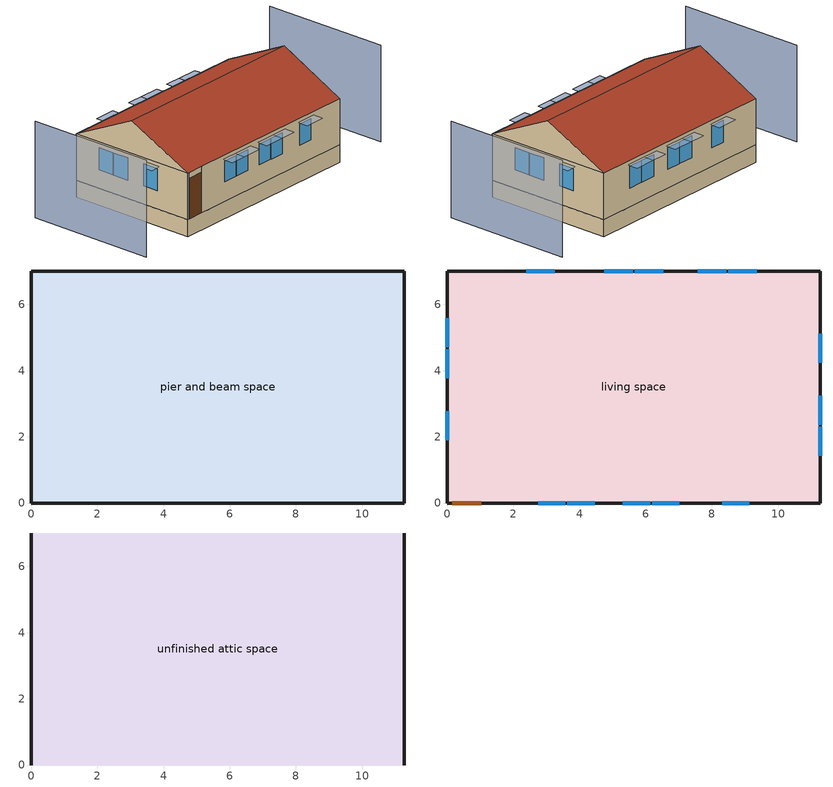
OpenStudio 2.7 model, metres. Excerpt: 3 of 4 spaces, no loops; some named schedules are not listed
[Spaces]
pier and beam space
 floor foundation (FloorFndGrndUnfinSlab): 0,0 0,7.01 11.28,7.01 11.28,0 z0
 wall outside (WallExtUninsUnfin): 0,7.01 0,0 11.28,0 11.28,7.01 0,7.01 z0:0.91
living space
 floor to pier and beam space (FloorPBInsFin Reversed): 0,0 0,7.01 11.28,7.01 11.28,0 z0.91
 wall outside (WallExtInsFin): 0,7.01 0,0 0.13,0 1.05,0 11.28,0 11.28,7.01 0,7.01 z0.91:3.35
 window (WindowConstruction): 2.75,0 3.58,0 / 3.64,0 4.46,0 / 5.31,0 6.13,0 / 6.19,0 7.02,0 / 8.31,0 9.13,0 z1.95:3.05; 9.35,7.01 8.49,7.01 / 8.43,7.01 7.57,7.01 / 6.53,7.01 5.67,7.01 / 5.61,7.01 4.75,7.01 / 3.25,7.01 2.39,7.01 z1.9:3.05; 0,5.58 0,4.7 / 0,4.64 0,3.77 / 0,2.78 0,1.9 / 11.28,1.43 11.28,2.31 / 11.28,2.37 11.28,3.24 / 11.28,4.24 11.28,5.11 z1.88:3.05
 door (Door): 0.15,0 1.02,0 z0.91:3.05
unfinished attic space
 floor to living space (FloorFinInsUnfinAttic): 0,7.01 11.28,7.01 11.28,0 0,0 z3.35
 wall outside (WallExtUninsUnfin): 0,3.51,5.11 0,7.01,3.35 0,0,3.35; 11.28,3.51,5.11 11.28,0,3.35 11.28,7.01,3.35
 roof outside (RoofUnfinInsExt): 11.28,3.51,5.11 0,3.51,5.11 0,0,3.35 11.28,0,3.35; 0,3.51,5.11 11.28,3.51,5.11 11.28,7.01,3.35 0,7.01,3.35
shading: -3.05,7.01 -3.05,0 / 14.33,0 14.33,7.01 z0:5.11; 6.29,0 5.15,0 5.15,-0.61 6.29,-0.61 z3.2; 4.61,0 3.48,0 3.48,-0.61 4.61,-0.61 z3.2; 3.73,0 2.6,0 2.6,-0.61 3.73,-0.61 z3.2; 9.29,0 8.16,0 8.16,-0.61 9.29,-0.61 z3.2; 7.17,0 6.04,0 6.04,-0.61 7.17,-0.61 z3.2; 8.34,7.01 9.5,7.01 9.5,7.62 8.34,7.62 z3.2; 7.41,7.01 8.58,7.01 8.58,7.62 7.41,7.62 z3.2; 5.52,7.01 6.68,7.01 6.68,7.62 5.52,7.62 z3.2; 4.59,7.01 5.76,7.01 5.76,7.62 4.59,7.62 z3.2; 2.24,7.01 3.4,7.01 3.4,7.62 2.24,7.62 z3.2; 0,4.55 0,5.73 -0.61,5.73 -0.61,4.55 z3.2; 0,3.61 0,4.8 -0.61,4.8 -0.61,3.61 z3.2; 11.28,3.4 11.28,2.21 11.89,2.21 11.89,3.4 z3.2; 0,1.75 0,2.93 -0.61,2.93 -0.61,1.75 z3.2; 11.28,2.46 11.28,1.28 11.89,1.28 11.89,2.46 z3.2; 11.28,5.26 11.28,4.08 11.89,4.08 11.89,5.26 z3.2
[Building]
Building 1: North Axis {deg}=22.5; Standards Number of Stories=1; Standards Number of Above Ground Stories=1; Standards Building Type=singlefamilydetached; Standards Number of Living Units=1
[Site]
Denver Intl Ap_CO_USA: Latitude {deg}=39.83; Longitude {deg}=-104.65; Time Zone {hr}=-7; Elevation {m}=1650; Terrain=Suburbs
[ClimateZones]
Climate Zone Institution Name 2=Building America; Climate Zone Document Year 2=0; Climate Zone Value 2=Cold
[Site:WaterMainsTemperature]
Calculation Method=Correlation; Annual Average Outdoor Air Temperature {C}=10.8753; Maximum Difference In Monthly Average Outdoor Air Temperatures {deltaC}=23.1524
[Site:GroundTemperature:Deep]
10.8753, 10.8753, 10.8753, 10.8753, 10.8753, 10.8753, 10.8753, 10.8753, 10.8753, 10.8753, 10.8753, 10.8753
[Material] Roughness=Rough
Name | Thickness {m} | Conductivity {W/m-K} | Density {kg/m3} | Specific Heat {J/kg-K} | Thermal Absorptance | Solar Absorptance | Visible Absorptance
EMPD dummy | 0.001 | 0.1 | 100 | 100 | 0.9 | 0.5 | 0.1
FloorUAAdditionalCeilingIns | 0.12827 | 0.0411113 | 16.02 | 1046.75
FloorUATrussandIns | 0.0889 | 0.0436674 | 50.7834 | 1165.1
Drywall 0.5 in. | 0.0127 | 0.160291 | 801 | 837.4 | 0.9 | 0.5 | 0.1
Asphalt Shingles, Medium | 0.009525 | 0.162714 | 1121.4 | 1465.45 | 0.91 | 0.85 | 0.85
RoofSheathing | 0.01905 | 0.115458 | 512.64 | 1214.23
RoofUARoofIns | 0.18415 | 8.02397 | 37.0049 | 1207.88
FloorIns | 0.1397 | 0.0489548 | 106.365 | 1151.69
Wood Floor | 0.015875 | 0.115458 | 544.68 | 1214.23
Floor Covering | 0.0127 | 0.0433444 | 54.468 | 1339.84 | 0.9 | 0.9
FootingMaterial | 0.2032 | 1.31141 | 2242.8 | 837.4 | 0.9
Concrete 4.0 in. | 0.1016 | 1.31141 | 2242.8 | 837.4 | 0.9
EMPD residential drywall roofceiling | 0.001 | 0.1 | 800 | 100 | 0.9 | 0.5 | 0.1
EMPD residential carpet | 0.001 | 0.1 | 220 | 100 | 0.9 | 0.5 | 0.1
Vinyl, Light | 0.009525 | 0.089435 | 177.822 | 1046.75 | 0.9 | 0.3 | 0.3
WallSheathing | 0.0127 | 0.115458 | 512.64 | 1214.23
WallStudAndCavity | 0.0889 | 0.054245 | 162.403 | 1178.92
WallStudAndCavity 1 | 0.0889 | 0.393744 | 83.0341 | 1211.67
WallStudAndCavity 2 | 0.0889 | 0.397942 | 83.0341 | 1211.67
residential furniture material living space | 0.1524 | 0.115458 | 640.8 | 1214.23 | 0.9 | 0.6 | 0.1
EMPD residential wood trim | 0.001 | 0.1 | 512 | 100 | 0.9 | 0.5 | 0.1
EMPD residential furniture | 0.001 | 0.1 | 500 | 100 | 0.9 | 0.5 | 0.1
DoorMaterial | 0.04445 | 0.0612267 | 512.64 | 1214.23
[MaterialProperty:MoisturePenetrationDepth:Settings]
Name | Material | Water Vapor Diffusion Resistance Factor | Moisture Equation Coefficient a | Moisture Equation Coefficient b | Moisture Equation Coefficient c | Moisture Equation Coefficient d | Surface Layer Penetration Depth {m} | Deep Layer Penetration Depth {m} | Coating Layer Thickness {m} | Coating Layer Water Vapor Diffusion Resistance Factor
 | EMPD dummy | 500 | 0.0069 | 0.9066 | 0.0404 | 22.1121 | 0.1 | 0 | 0 | 0
 | EMPD residential drywall roofceiling | 9.14 | 0.0069 | 0.9066 | 0.0404 | 22.1121 | 0.01886 | 0.08642 | 0.005 | 140
 | EMPD residential carpet | 0.5 | 0.019 | 1 | 0 | 1 | 0.0341 | 0.156 | 0 | 0
 | EMPD residential wood trim | 320 | 0.15 | 8.51 | 0.167 | 0.965 | 0.00079 | 0.0036 | 0.005 | 140
 | EMPD residential furniture | 6 | 0.02 | 1 | 0 | 1 |  |  | 0 | 0
[Construction]
EMPD dummy; EMPD dummy 1: EMPD dummy
FloorFinInsUnfinAttic: FloorUAAdditionalCeilingIns, FloorUATrussandIns, Drywall 0.5 in.
RoofUnfinInsExt: Asphalt Shingles, Medium, RoofSheathing, RoofUARoofIns
FloorPBInsFin Reversed: Floor Covering, Wood Floor, RoofSheathing, FloorIns
FootingConstruction: FootingMaterial
FloorFndGrndUnfinSlab: Concrete 4.0 in.
EMPD residential drywall roofceiling; EMPD residential drywall wall: EMPD residential drywall roofceiling
EMPD residential carpet: EMPD residential carpet
WallExtInsFin: Vinyl, Light, WallSheathing, WallStudAndCavity, Drywall 0.5 in.
WallExtUninsUnfin: Vinyl, Light, WallSheathing, WallStudAndCavity 1
WallIntFinUninsFin: WallStudAndCavity 2, Drywall 0.5 in.
residential furniture construction living space: residential furniture material living space
EMPD residential wood trim: EMPD residential wood trim
EMPD residential furniture: EMPD residential furniture
WindowConstruction: WindowMaterial
Door: DoorMaterial
[WindowMaterial:Shade]
CoolingShade: Solar Transmittance=0.999; Solar Reflectance=0.00099; Visible Transmittance=0.999; Visible Reflectance=0.00099; Thermal Hemispherical Emissivity=1e-005; Thermal Transmittance=0.999; Thickness {m}=0.0001; Conductivity {W/m-K}=10000; Shade to Glass Distance {m}=0.001; Top Opening Multiplier=0; Bottom Opening Multiplier=0; Left-Side Opening Multiplier=0; Right-Side Opening Multiplier=0; Airflow Permeability=0
[WindowMaterial:SimpleGlazingSystem]
WindowMaterial: U-Factor {W/m2-K}=2.10086; Solar Heat Gain Coefficient=0.21
[ThermalZone] Use Ideal Air Loads=No
Name | Volume {m3}
living zone; unfinished attic zone; pier and beam zone
res ds_1 ret air zone | 0
[Space]
Name | Space Type | Thermal Zone | Building Unit
living space | Space Type 1 | living zone | unit 1
unfinished attic space | Space Type 2 | unfinished attic zone
pier and beam space | Space Type 3 | pier and beam zone
res ds_1 ret air space |  | res ds_1 ret air zone
[SpaceType]
Name | Standards Space Type
Space Type 1 | living
Space Type 2 | unfinished attic
Space Type 3 | pier and beam
[BuildingUnit]
unit 1: Building Unit Type=Residential
[People:Definition]
residential occupants|living space: Number of People Calculation Method=People; Number of People {people}=2.64; Fraction Radiant=0.319734; Sensible Heat Fraction=0.573; Carbon Dioxide Generation Rate {m3/s-W}=0; Enable ASHRAE 55 Comfort Warnings=No; Mean Radiant Temperature Calculation Type=ZoneAveraged
[People]
residential occupants|living space: People Definition=residential occupants|living space; Space or SpaceType=living space; Number of People Schedule=residential occupants schedule; Activity Level Schedule=Schedule Ruleset 1; Multiplier=1
[InternalMass:Definition] Design Level Calculation Method=SurfaceArea
Name | Construction | Surface Area {m2}
EMPD dummy pier and beam space; EMPD dummy unfinished attic space | EMPD dummy | 79.0605
EMPD residential drywall roofceiling living space | EMPD residential drywall roofceiling | 158.121
EMPD residential carpet living space | EMPD residential carpet | 63.2484
residential partition wall mass living space | WallIntFinUninsFin | 79.0605
residential furniture mass living space | residential furniture construction living space | 31.6242
EMPD residential drywall wall living space | EMPD residential drywall wall | 168.247
EMPD residential wood trim living space | EMPD residential wood trim | 24.5088
EMPD residential furniture living space | EMPD residential furniture | 59.2954
EMPD dummy res ds_1 ret air space | EMPD dummy 1 | 1
[InternalMass] Multiplier=1
Name | Internal Mass Definition | Space or SpaceType
EMPD dummy pier and beam space | EMPD dummy pier and beam space | pier and beam space
EMPD dummy unfinished attic space | EMPD dummy unfinished attic space | unfinished attic space
EMPD residential drywall roofceiling living space | EMPD residential drywall roofceiling living space | living space
EMPD residential carpet living space | EMPD residential carpet living space | living space
residential partition wall mass living space | residential partition wall mass living space | living space
residential furniture mass living space | residential furniture mass living space | living space
EMPD residential drywall wall living space | EMPD residential drywall wall living space | living space
EMPD residential wood trim living space | EMPD residential wood trim living space | living space
EMPD residential furniture living space | EMPD residential furniture living space | living space
EMPD dummy res ds_1 ret air space | EMPD dummy res ds_1 ret air space | res ds_1 ret air space
[Foundation:Kiva]
Foundation Kiva 1: Wall Height Above Grade {m}=0.2032; Wall Depth Below Slab {m}=0.2032; Footing Wall Construction=FootingConstruction
[Foundation:Kiva:Settings]
Soil Conductivity {W/m-K}=1.731; Soil Density {kg/m3}=1842.3; Soil Specific Heat {J/kg-K}=418.7; Ground Solar Absorptivity=0.9; Ground Thermal Absorptivity=0.9; Ground Surface Roughness {m}=0.03; Far-Field Width {m}=40; Deep-Ground Boundary Condition=ZeroFlux; Deep-Ground Depth {m}=40; Minimum Cell Dimension {m}=0.02; Maximum Cell Growth Coefficient=1.5; Simulation Timestep=Hourly
[SurfaceProperty:ExposedFoundationPerimeter]
Surface 12: Exposed Perimeter Calculation Method=TotalExposedPerimeter; Total Exposed Perimeter {m}=36.576
[ShadingControl]
WindowShadingControl: Shading Type=InteriorShade; Shading Device Material=CoolingShade; Shading Control Type=OnIfScheduleAllows; Schedule=Window shading schedule; Shading Control Is Scheduled=Yes
[WaterUse:Equipment:Definition]
Name | Peak Flow Rate {m3/s} | Target Temperature Schedule
residential shower | 0.000274695 | residential shower temperature schedule
residential sink | 0.000212399 | residential sink temperature schedule
residential bath | 0.000429619 | residential bath temperature schedule
residential shower dist=0.0 | 0 | residential shower temperature schedule
residential sink dist=0.0 | 0 | residential sink temperature schedule
residential bath dist=0.0 | 0 | residential bath temperature schedule
residential dishwasher | 6.66818e-05 | residential dishwasher temperature schedule
residential clothes washer | 0.000697118 | residential clothes washer temperature schedule
[WaterUse:Equipment] Space=living space
Name | Water Use Equipment Definition | Flow Rate Fraction Schedule
residential shower | residential shower | residential shower schedule
residential sink | residential sink | residential sink schedule
residential bath | residential bath | residential bath schedule
residential shower dist=0.0 | residential shower dist=0.0 | residential shower schedule
residential sink dist=0.0 | residential sink dist=0.0 | residential sink schedule
residential bath dist=0.0 | residential bath dist=0.0 | residential bath schedule
residential dishwasher | residential dishwasher | residential dishwasher schedule
residential clothes washer | residential clothes washer | residential clothes washer schedule
[OtherEquipment:Definition] Design Level Calculation Method=EquipmentLevel
Name | Design Level {W} | Fraction Latent | Fraction Radiant | Fraction Lost
residential shower | 7899.46 | 0.487197 | 0 | 0
residential sink | 2132.88 | 0.312222 | 0 | 0
residential bath | 6337.27 | 0 | 0 | 0
residential hot water distribution | 99.0622 | 0 | 0 | 0
residential range gas | 375.952 | 0.2 | 0.18 | 0.5
residential clothes dryer gas | 195712 | 0.05 | 0.06 | 0.85
[OtherEquipment] Space or SpaceType=living space
Name | Other Equipment Definition | Schedule | Fuel Type
residential shower | residential shower | residential shower schedule
residential sink | residential sink | residential sink schedule
residential bath | residential bath | residential bath schedule
residential hot water distribution | residential hot water distribution | residential hot water distribution schedule
residential range gas | residential range gas | residential range gas|false schedule | NaturalGas
residential clothes dryer gas | residential clothes dryer gas | residential clothes dryer gas schedule | NaturalGas
[ElectricEquipment:Definition] Design Level Calculation Method=EquipmentLevel
Name | Design Level {W} | Fraction Latent | Fraction Radiant | Fraction Lost
residential ceiling fan non benchmark equip | 0 | 0 | 0.558 | 0.07
residential ceiling fan benchmark|living space | 27.2569 | 0 | 0.558 | 0.07
residential refrigerator | 65.0889 | 0 | 0 | 0
residential range electric | 35.9069 | 0.3 | 0.24 | 0.3
residential dishwasher | 8743.86 | 0.15 | 0.36 | 0.25
residential clothes washer | 7800.9 | 0 | 0.48 | 0.2
residential clothes dryer electric | 14731 | 0 | 0.6 | 0
residential misc plug loads|living space | 344.501 | 0.021 | 0.558 | 0.049
res infil_1 house fan; res infil_1 range fan; res infil_1 bath fan | 0 | 0 | 0 | 1
[ElectricEquipment] Space or SpaceType=living space
Name | Electric Equipment Definition | Schedule
residential ceiling fan non benchmark equip | residential ceiling fan non benchmark equip | residential ceiling fan master
residential ceiling fan benchmark|living space | residential ceiling fan benchmark|living space | residential ceiling fan benchmark|living space schedule
residential refrigerator | residential refrigerator | residential refrigerator schedule
residential range electric | residential range electric | residential range gas|false schedule
residential dishwasher | residential dishwasher | residential dishwasher schedule
residential clothes washer | residential clothes washer | residential clothes washer schedule
residential clothes dryer electric | residential clothes dryer electric | residential clothes dryer gas schedule
residential misc plug loads|living space | residential misc plug loads|living space | residential misc plug loads schedule
res infil_1 house fan | res infil_1 house fan | Always On Discrete
res infil_1 range fan | res infil_1 range fan | Always On Discrete
res infil_1 bath fan | res infil_1 bath fan | Always On Discrete
[Lights:Definition]
residential lighting living space: Design Level Calculation Method=LightingLevel; Lighting Level {W}=239.561; Fraction Radiant=0.6; Fraction Visible=0.2; Return Air Fraction=0
[Lights]
residential lighting living space: Lights Definition=residential lighting living space; Space or SpaceType=living space; Schedule=residential lighting schedule; Fraction Replaceable=1
[Exterior:Lights:Definition]
residential lighting exterior: Design Level {W}=37.1719
[Exterior:Lights]
residential lighting exterior: Exterior Lights Definition=residential lighting exterior; Schedule=residential lighting schedule
[SpaceInfiltration:DesignFlowRate] Schedule=Always On Discrete
Name | Space or SpaceType | Design Flow Rate Calculation Method | Air Changes per Hour {1/hr} | Constant Term Coefficient | Temperature Term Coefficient | Velocity Term Coefficient | Velocity Squared Term Coefficient | Design Flow Rate {m3/s}
res infil|pier and beam space | pier and beam space | AirChanges/Hour | 100 | 1 | 0 | 0 | 0
res nv_1 flow; res infil_1 flow | living space | Flow/Space |  |  |  |  |  | 0
[SpaceInfiltration:EffectiveLeakageArea]
res infil|unfinished attic space: Space or SpaceType=unfinished attic space; Schedule=Always On Discrete; Effective Air Leakage Area {cm2}=2632.71; Stack Coefficient=0.000121797; Wind Coefficient=3.53626e-05
[Schedule:Ruleset]
Name | Default Day Schedule
residential occupants schedule | Schedule Day 1
Schedule Ruleset 1 | Schedule Day 2
Window shading schedule | Schedule Day 3
residential shower schedule | Schedule Day 4
residential sink schedule | Schedule Day 5
residential bath schedule | Schedule Day 6
residential hot water distribution schedule | Schedule Day 7
residential ceiling fan benchmark|living space schedule | Schedule Day 9
residential refrigerator schedule | Schedule Day 10
residential range gas|false schedule | Schedule Day 11
residential dishwasher schedule | Schedule Day 12
residential clothes washer schedule | Schedule Day 13
residential clothes dryer gas schedule | Schedule Day 14
residential lighting schedule | Schedule Day 15
residential misc plug loads schedule | Schedule Day 16
[Schedule:Day]
Schedule Day 1; Schedule Day 3; Schedule Day 4; Schedule Day 5; Schedule Day 6: 24, 0, 0
Schedule Day 2: 24, 0, 112.539
[Schedule:Rule] Apply Sunday=Yes; Apply Monday=Yes; Apply Tuesday=Yes; Apply Wednesday=Yes; Apply Thursday=Yes; Apply Friday=Yes; Apply Saturday=Yes
residential occupants schedule allday ruleset1: Schedule Ruleset=residential occupants schedule; Rule Order=11; Day Schedule=residential occupants schedule allday1; Date Specification Type=DateRange; Start Month=1; Start Day=1; End Month=1; End Day=31
residential occupants schedule allday ruleset2: Schedule Ruleset=residential occupants schedule; Rule Order=10; Day Schedule=residential occupants schedule allday2; Date Specification Type=DateRange; Start Month=2; Start Day=1; End Month=2; End Day=28
residential occupants schedule allday ruleset3: Schedule Ruleset=residential occupants schedule; Rule Order=9; Day Schedule=residential occupants schedule allday3; Date Specification Type=DateRange; Start Month=3; Start Day=1; End Month=3; End Day=31
residential occupants schedule allday ruleset4: Schedule Ruleset=residential occupants schedule; Rule Order=8; Day Schedule=residential occupants schedule allday4; Date Specification Type=DateRange; Start Month=4; Start Day=1; End Month=4; End Day=30
residential occupants schedule allday ruleset5: Schedule Ruleset=residential occupants schedule; Rule Order=7; Day Schedule=residential occupants schedule allday5; Date Specification Type=DateRange; Start Month=5; Start Day=1; End Month=5; End Day=31
residential occupants schedule allday ruleset6: Schedule Ruleset=residential occupants schedule; Rule Order=6; Day Schedule=residential occupants schedule allday6; Date Specification Type=DateRange; Start Month=6; Start Day=1; End Month=6; End Day=30
residential occupants schedule allday ruleset7: Schedule Ruleset=residential occupants schedule; Rule Order=5; Day Schedule=residential occupants schedule allday7; Date Specification Type=DateRange; Start Month=7; Start Day=1; End Month=7; End Day=31
residential occupants schedule allday ruleset8: Schedule Ruleset=residential occupants schedule; Rule Order=4; Day Schedule=residential occupants schedule allday8; Date Specification Type=DateRange; Start Month=8; Start Day=1; End Month=8; End Day=31
residential occupants schedule allday ruleset9: Schedule Ruleset=residential occupants schedule; Rule Order=3; Day Schedule=residential occupants schedule allday9; Date Specification Type=DateRange; Start Month=9; Start Day=1; End Month=9; End Day=30
residential occupants schedule allday ruleset10: Schedule Ruleset=residential occupants schedule; Rule Order=2; Day Schedule=residential occupants schedule allday10; Date Specification Type=DateRange; Start Month=10; Start Day=1; End Month=10; End Day=31
residential occupants schedule allday ruleset11: Schedule Ruleset=residential occupants schedule; Rule Order=1; Day Schedule=residential occupants schedule allday11; Date Specification Type=DateRange; Start Month=11; Start Day=1; End Month=11; End Day=30
residential occupants schedule allday ruleset12: Schedule Ruleset=residential occupants schedule; Rule Order=0; Day Schedule=residential occupants schedule allday12; Date Specification Type=DateRange; Start Month=12; Start Day=1; End Month=12; End Day=31
Window shading schedule allday ruleset1: Schedule Ruleset=Window shading schedule; Rule Order=11; Day Schedule=Window shading schedule allday1; Date Specification Type=DateRange; Start Month=1; Start Day=1; End Month=1; End Day=31
Window shading schedule allday ruleset2: Schedule Ruleset=Window shading schedule; Rule Order=10; Day Schedule=Window shading schedule allday2; Date Specification Type=DateRange; Start Month=2; Start Day=1; End Month=2; End Day=28
Window shading schedule allday ruleset3: Schedule Ruleset=Window shading schedule; Rule Order=9; Day Schedule=Window shading schedule allday3; Date Specification Type=DateRange; Start Month=3; Start Day=1; End Month=3; End Day=31
Window shading schedule allday ruleset4: Schedule Ruleset=Window shading schedule; Rule Order=8; Day Schedule=Window shading schedule allday4; Date Specification Type=DateRange; Start Month=4; Start Day=1; End Month=4; End Day=30
Window shading schedule allday ruleset5: Schedule Ruleset=Window shading schedule; Rule Order=7; Day Schedule=Window shading schedule allday5; Date Specification Type=DateRange; Start Month=5; Start Day=1; End Month=5; End Day=31
Window shading schedule allday ruleset6: Schedule Ruleset=Window shading schedule; Rule Order=6; Day Schedule=Window shading schedule allday6; Date Specification Type=DateRange; Start Month=6; Start Day=1; End Month=6; End Day=30
Window shading schedule allday ruleset7: Schedule Ruleset=Window shading schedule; Rule Order=5; Day Schedule=Window shading schedule allday7; Date Specification Type=DateRange; Start Month=7; Start Day=1; End Month=7; End Day=31
Window shading schedule allday ruleset8: Schedule Ruleset=Window shading schedule; Rule Order=4; Day Schedule=Window shading schedule allday8; Date Specification Type=DateRange; Start Month=8; Start Day=1; End Month=8; End Day=31
Window shading schedule allday ruleset9: Schedule Ruleset=Window shading schedule; Rule Order=3; Day Schedule=Window shading schedule allday9; Date Specification Type=DateRange; Start Month=9; Start Day=1; End Month=9; End Day=30
Window shading schedule allday ruleset10: Schedule Ruleset=Window shading schedule; Rule Order=2; Day Schedule=Window shading schedule allday10; Date Specification Type=DateRange; Start Month=10; Start Day=1; End Month=10; End Day=31
Window shading schedule allday ruleset11: Schedule Ruleset=Window shading schedule; Rule Order=1; Day Schedule=Window shading schedule allday11; Date Specification Type=DateRange; Start Month=11; Start Day=1; End Month=11; End Day=30
Window shading schedule allday ruleset12: Schedule Ruleset=Window shading schedule; Rule Order=0; Day Schedule=Window shading schedule allday12; Date Specification Type=DateRange; Start Month=12; Start Day=1; End Month=12; End Day=31
residential shower schedule allday ruleset1: Schedule Ruleset=residential shower schedule; Rule Order=6; Day Schedule=residential shower schedule allday1; Date Specification Type=SpecificDates; Specific Month 1=1; Specific Day 1=1; Specific Month 2=1; Specific Day 2=8; Specific Month 3=1; Specific Day 3=15; Specific Month 4=1; Specific Day 4=22; Specific Month 5=1; Specific Day 5=29; Specific Month 6=2; Specific Day 6=5; Specific Month 7=2; Specific Day 7=12; Specific Month 8=2; Specific Day 8=19; Specific Month 9=2; Specific Day 9=26; Specific Month 10=3; Specific Day 10=5; Specific Month 11=3; Specific Day 11=12; Specific Month 12=3; Specific Day 12=19; Specific Month 13=3; Specific Day 13=26; Specific Month 14=4; Specific Day 14=2; Specific Month 15=4; Specific Day 15=9; Specific Month 16=4; Specific Day 16=16; Specific Month 17=4; Specific Day 17=23; Specific Month 18=4; Specific Day 18=30; Specific Month 19=5; Specific Day 19=7; Specific Month 20=5; Specific Day 20=14; Specific Month 21=5; Specific Day 21=21; Specific Month 22=5; Specific Day 22=28; Specific Month 23=6; Specific Day 23=4; Specific Month 24=6; Specific Day 24=11; Specific Month 25=6; Specific Day 25=18; Specific Month 26=6; Specific Day 26=25; Specific Month 27=7; Specific Day 27=2; Specific Month 28=7; Specific Day 28=9; Specific Month 29=7; Specific Day 29=16; Specific Month 30=7; Specific Day 30=23; Specific Month 31=7; Specific Day 31=30; Specific Month 32=8; Specific Day 32=6; Specific Month 33=8; Specific Day 33=13; Specific Month 34=8; Specific Day 34=20; Specific Month 35=8; Specific Day 35=27; Specific Month 36=9; Specific Day 36=3; Specific Month 37=9; Specific Day 37=10; Specific Month 38=9; Specific Day 38=17; Specific Month 39=9; Specific Day 39=24; Specific Month 40=10; Specific Day 40=1; Specific Month 41=10; Specific Day 41=8; Specific Month 42=10; Specific Day 42=15; Specific Month 43=10; Specific Day 43=22; Specific Month 44=10; Specific Day 44=29; Specific Month 45=11; Specific Day 45=5; Specific Month 46=11; Specific Day 46=12; Specific Month 47=11; Specific Day 47=19; Specific Month 48=11; Specific Day 48=26; Specific Month 49=12; Specific Day 49=3; Specific Month 50=12; Specific Day 50=10; Specific Month 51=12; Specific Day 51=17; Specific Month 52=12; Specific Day 52=24; Specific Month 53=12; Specific Day 53=31
residential shower schedule allday ruleset2: Schedule Ruleset=residential shower schedule; Rule Order=5; Day Schedule=residential shower schedule allday2; Date Specification Type=SpecificDates; Specific Month 1=1; Specific Day 1=2; Specific Month 2=1; Specific Day 2=9; Specific Month 3=1; Specific Day 3=16; Specific Month 4=1; Specific Day 4=23; Specific Month 5=1; Specific Day 5=30; Specific Month 6=2; Specific Day 6=6; Specific Month 7=2; Specific Day 7=13; Specific Month 8=2; Specific Day 8=20; Specific Month 9=2; Specific Day 9=27; Specific Month 10=3; Specific Day 10=6; Specific Month 11=3; Specific Day 11=13; Specific Month 12=3; Specific Day 12=20; Specific Month 13=3; Specific Day 13=27; Specific Month 14=4; Specific Day 14=3; Specific Month 15=4; Specific Day 15=10; Specific Month 16=4; Specific Day 16=17; Specific Month 17=4; Specific Day 17=24; Specific Month 18=5; Specific Day 18=1; Specific Month 19=5; Specific Day 19=8; Specific Month 20=5; Specific Day 20=15; Specific Month 21=5; Specific Day 21=22; Specific Month 22=5; Specific Day 22=29; Specific Month 23=6; Specific Day 23=5; Specific Month 24=6; Specific Day 24=12; Specific Month 25=6; Specific Day 25=19; Specific Month 26=6; Specific Day 26=26; Specific Month 27=7; Specific Day 27=3; Specific Month 28=7; Specific Day 28=10; Specific Month 29=7; Specific Day 29=17; Specific Month 30=7; Specific Day 30=24; Specific Month 31=7; Specific Day 31=31; Specific Month 32=8; Specific Day 32=7; Specific Month 33=8; Specific Day 33=14; Specific Month 34=8; Specific Day 34=21; Specific Month 35=8; Specific Day 35=28; Specific Month 36=9; Specific Day 36=4; Specific Month 37=9; Specific Day 37=11; Specific Month 38=9; Specific Day 38=18; Specific Month 39=9; Specific Day 39=25; Specific Month 40=10; Specific Day 40=2; Specific Month 41=10; Specific Day 41=9; Specific Month 42=10; Specific Day 42=16; Specific Month 43=10; Specific Day 43=23; Specific Month 44=10; Specific Day 44=30; Specific Month 45=11; Specific Day 45=6; Specific Month 46=11; Specific Day 46=13; Specific Month 47=11; Specific Day 47=20; Specific Month 48=11; Specific Day 48=27; Specific Month 49=12; Specific Day 49=4; Specific Month 50=12; Specific Day 50=11; Specific Month 51=12; Specific Day 51=18; Specific Month 52=12; Specific Day 52=25
residential shower schedule allday ruleset3: Schedule Ruleset=residential shower schedule; Rule Order=4; Day Schedule=residential shower schedule allday3; Date Specification Type=SpecificDates; Specific Month 1=1; Specific Day 1=3; Specific Month 2=1; Specific Day 2=10; Specific Month 3=1; Specific Day 3=17; Specific Month 4=1; Specific Day 4=24; Specific Month 5=1; Specific Day 5=31; Specific Month 6=2; Specific Day 6=7; Specific Month 7=2; Specific Day 7=14; Specific Month 8=2; Specific Day 8=21; Specific Month 9=2; Specific Day 9=28; Specific Month 10=3; Specific Day 10=7; Specific Month 11=3; Specific Day 11=14; Specific Month 12=3; Specific Day 12=21; Specific Month 13=3; Specific Day 13=28; Specific Month 14=4; Specific Day 14=4; Specific Month 15=4; Specific Day 15=11; Specific Month 16=4; Specific Day 16=18; Specific Month 17=4; Specific Day 17=25; Specific Month 18=5; Specific Day 18=2; Specific Month 19=5; Specific Day 19=9; Specific Month 20=5; Specific Day 20=16; Specific Month 21=5; Specific Day 21=23; Specific Month 22=5; Specific Day 22=30; Specific Month 23=6; Specific Day 23=6; Specific Month 24=6; Specific Day 24=13; Specific Month 25=6; Specific Day 25=20; Specific Month 26=6; Specific Day 26=27; Specific Month 27=7; Specific Day 27=4; Specific Month 28=7; Specific Day 28=11; Specific Month 29=7; Specific Day 29=18; Specific Month 30=7; Specific Day 30=25; Specific Month 31=8; Specific Day 31=1; Specific Month 32=8; Specific Day 32=8; Specific Month 33=8; Specific Day 33=15; Specific Month 34=8; Specific Day 34=22; Specific Month 35=8; Specific Day 35=29; Specific Month 36=9; Specific Day 36=5; Specific Month 37=9; Specific Day 37=12; Specific Month 38=9; Specific Day 38=19; Specific Month 39=9; Specific Day 39=26; Specific Month 40=10; Specific Day 40=3; Specific Month 41=10; Specific Day 41=10; Specific Month 42=10; Specific Day 42=17; Specific Month 43=10; Specific Day 43=24; Specific Month 44=10; Specific Day 44=31; Specific Month 45=11; Specific Day 45=7; Specific Month 46=11; Specific Day 46=14; Specific Month 47=11; Specific Day 47=21; Specific Month 48=11; Specific Day 48=28; Specific Month 49=12; Specific Day 49=5; Specific Month 50=12; Specific Day 50=12; Specific Month 51=12; Specific Day 51=19; Specific Month 52=12; Specific Day 52=26
residential shower schedule allday ruleset4: Schedule Ruleset=residential shower schedule; Rule Order=3; Day Schedule=residential shower schedule allday4; Date Specification Type=SpecificDates; Specific Month 1=1; Specific Day 1=4; Specific Month 2=1; Specific Day 2=11; Specific Month 3=1; Specific Day 3=18; Specific Month 4=1; Specific Day 4=25; Specific Month 5=2; Specific Day 5=1; Specific Month 6=2; Specific Day 6=8; Specific Month 7=2; Specific Day 7=15; Specific Month 8=2; Specific Day 8=22; Specific Month 9=3; Specific Day 9=1; Specific Month 10=3; Specific Day 10=8; Specific Month 11=3; Specific Day 11=15; Specific Month 12=3; Specific Day 12=22; Specific Month 13=3; Specific Day 13=29; Specific Month 14=4; Specific Day 14=5; Specific Month 15=4; Specific Day 15=12; Specific Month 16=4; Specific Day 16=19; Specific Month 17=4; Specific Day 17=26; Specific Month 18=5; Specific Day 18=3; Specific Month 19=5; Specific Day 19=10; Specific Month 20=5; Specific Day 20=17; Specific Month 21=5; Specific Day 21=24; Specific Month 22=5; Specific Day 22=31; Specific Month 23=6; Specific Day 23=7; Specific Month 24=6; Specific Day 24=14; Specific Month 25=6; Specific Day 25=21; Specific Month 26=6; Specific Day 26=28; Specific Month 27=7; Specific Day 27=5; Specific Month 28=7; Specific Day 28=12; Specific Month 29=7; Specific Day 29=19; Specific Month 30=7; Specific Day 30=26; Specific Month 31=8; Specific Day 31=2; Specific Month 32=8; Specific Day 32=9; Specific Month 33=8; Specific Day 33=16; Specific Month 34=8; Specific Day 34=23; Specific Month 35=8; Specific Day 35=30; Specific Month 36=9; Specific Day 36=6; Specific Month 37=9; Specific Day 37=13; Specific Month 38=9; Specific Day 38=20; Specific Month 39=9; Specific Day 39=27; Specific Month 40=10; Specific Day 40=4; Specific Month 41=10; Specific Day 41=11; Specific Month 42=10; Specific Day 42=18; Specific Month 43=10; Specific Day 43=25; Specific Month 44=11; Specific Day 44=1; Specific Month 45=11; Specific Day 45=8; Specific Month 46=11; Specific Day 46=15; Specific Month 47=11; Specific Day 47=22; Specific Month 48=11; Specific Day 48=29; Specific Month 49=12; Specific Day 49=6; Specific Month 50=12; Specific Day 50=13; Specific Month 51=12; Specific Day 51=20; Specific Month 52=12; Specific Day 52=27
residential shower schedule allday ruleset5: Schedule Ruleset=residential shower schedule; Rule Order=2; Day Schedule=residential shower schedule allday5; Date Specification Type=SpecificDates; Specific Month 1=1; Specific Day 1=5; Specific Month 2=1; Specific Day 2=12; Specific Month 3=1; Specific Day 3=19; Specific Month 4=1; Specific Day 4=26; Specific Month 5=2; Specific Day 5=2; Specific Month 6=2; Specific Day 6=9; Specific Month 7=2; Specific Day 7=16; Specific Month 8=2; Specific Day 8=23; Specific Month 9=3; Specific Day 9=2; Specific Month 10=3; Specific Day 10=9; Specific Month 11=3; Specific Day 11=16; Specific Month 12=3; Specific Day 12=23; Specific Month 13=3; Specific Day 13=30; Specific Month 14=4; Specific Day 14=6; Specific Month 15=4; Specific Day 15=13; Specific Month 16=4; Specific Day 16=20; Specific Month 17=4; Specific Day 17=27; Specific Month 18=5; Specific Day 18=4; Specific Month 19=5; Specific Day 19=11; Specific Month 20=5; Specific Day 20=18; Specific Month 21=5; Specific Day 21=25; Specific Month 22=6; Specific Day 22=1; Specific Month 23=6; Specific Day 23=8; Specific Month 24=6; Specific Day 24=15; Specific Month 25=6; Specific Day 25=22; Specific Month 26=6; Specific Day 26=29; Specific Month 27=7; Specific Day 27=6; Specific Month 28=7; Specific Day 28=13; Specific Month 29=7; Specific Day 29=20; Specific Month 30=7; Specific Day 30=27; Specific Month 31=8; Specific Day 31=3; Specific Month 32=8; Specific Day 32=10; Specific Month 33=8; Specific Day 33=17; Specific Month 34=8; Specific Day 34=24; Specific Month 35=8; Specific Day 35=31; Specific Month 36=9; Specific Day 36=7; Specific Month 37=9; Specific Day 37=14; Specific Month 38=9; Specific Day 38=21; Specific Month 39=9; Specific Day 39=28; Specific Month 40=10; Specific Day 40=5; Specific Month 41=10; Specific Day 41=12; Specific Month 42=10; Specific Day 42=19; Specific Month 43=10; Specific Day 43=26; Specific Month 44=11; Specific Day 44=2; Specific Month 45=11; Specific Day 45=9; Specific Month 46=11; Specific Day 46=16; Specific Month 47=11; Specific Day 47=23; Specific Month 48=11; Specific Day 48=30; Specific Month 49=12; Specific Day 49=7; Specific Month 50=12; Specific Day 50=14; Specific Month 51=12; Specific Day 51=21; Specific Month 52=12; Specific Day 52=28
residential shower schedule allday ruleset6: Schedule Ruleset=residential shower schedule; Rule Order=1; Day Schedule=residential shower schedule allday6; Date Specification Type=SpecificDates; Specific Month 1=1; Specific Day 1=6; Specific Month 2=1; Specific Day 2=13; Specific Month 3=1; Specific Day 3=20; Specific Month 4=1; Specific Day 4=27; Specific Month 5=2; Specific Day 5=3; Specific Month 6=2; Specific Day 6=10; Specific Month 7=2; Specific Day 7=17; Specific Month 8=2; Specific Day 8=24; Specific Month 9=3; Specific Day 9=3; Specific Month 10=3; Specific Day 10=10; Specific Month 11=3; Specific Day 11=17; Specific Month 12=3; Specific Day 12=24; Specific Month 13=3; Specific Day 13=31; Specific Month 14=4; Specific Day 14=7; Specific Month 15=4; Specific Day 15=14; Specific Month 16=4; Specific Day 16=21; Specific Month 17=4; Specific Day 17=28; Specific Month 18=5; Specific Day 18=5; Specific Month 19=5; Specific Day 19=12; Specific Month 20=5; Specific Day 20=19; Specific Month 21=5; Specific Day 21=26; Specific Month 22=6; Specific Day 22=2; Specific Month 23=6; Specific Day 23=9; Specific Month 24=6; Specific Day 24=16; Specific Month 25=6; Specific Day 25=23; Specific Month 26=6; Specific Day 26=30; Specific Month 27=7; Specific Day 27=7; Specific Month 28=7; Specific Day 28=14; Specific Month 29=7; Specific Day 29=21; Specific Month 30=7; Specific Day 30=28; Specific Month 31=8; Specific Day 31=4; Specific Month 32=8; Specific Day 32=11; Specific Month 33=8; Specific Day 33=18; Specific Month 34=8; Specific Day 34=25; Specific Month 35=9; Specific Day 35=1; Specific Month 36=9; Specific Day 36=8; Specific Month 37=9; Specific Day 37=15; Specific Month 38=9; Specific Day 38=22; Specific Month 39=9; Specific Day 39=29; Specific Month 40=10; Specific Day 40=6; Specific Month 41=10; Specific Day 41=13; Specific Month 42=10; Specific Day 42=20; Specific Month 43=10; Specific Day 43=27; Specific Month 44=11; Specific Day 44=3; Specific Month 45=11; Specific Day 45=10; Specific Month 46=11; Specific Day 46=17; Specific Month 47=11; Specific Day 47=24; Specific Month 48=12; Specific Day 48=1; Specific Month 49=12; Specific Day 49=8; Specific Month 50=12; Specific Day 50=15; Specific Month 51=12; Specific Day 51=22; Specific Month 52=12; Specific Day 52=29
residential shower schedule allday ruleset7: Schedule Ruleset=residential shower schedule; Rule Order=0; Day Schedule=residential shower schedule allday7; Date Specification Type=SpecificDates; Specific Month 1=1; Specific Day 1=7; Specific Month 2=1; Specific Day 2=14; Specific Month 3=1; Specific Day 3=21; Specific Month 4=1; Specific Day 4=28; Specific Month 5=2; Specific Day 5=4; Specific Month 6=2; Specific Day 6=11; Specific Month 7=2; Specific Day 7=18; Specific Month 8=2; Specific Day 8=25; Specific Month 9=3; Specific Day 9=4; Specific Month 10=3; Specific Day 10=11; Specific Month 11=3; Specific Day 11=18; Specific Month 12=3; Specific Day 12=25; Specific Month 13=4; Specific Day 13=1; Specific Month 14=4; Specific Day 14=8; Specific Month 15=4; Specific Day 15=15; Specific Month 16=4; Specific Day 16=22; Specific Month 17=4; Specific Day 17=29; Specific Month 18=5; Specific Day 18=6; Specific Month 19=5; Specific Day 19=13; Specific Month 20=5; Specific Day 20=20; Specific Month 21=5; Specific Day 21=27; Specific Month 22=6; Specific Day 22=3; Specific Month 23=6; Specific Day 23=10; Specific Month 24=6; Specific Day 24=17; Specific Month 25=6; Specific Day 25=24; Specific Month 26=7; Specific Day 26=1; Specific Month 27=7; Specific Day 27=8; Specific Month 28=7; Specific Day 28=15; Specific Month 29=7; Specific Day 29=22; Specific Month 30=7; Specific Day 30=29; Specific Month 31=8; Specific Day 31=5; Specific Month 32=8; Specific Day 32=12; Specific Month 33=8; Specific Day 33=19; Specific Month 34=8; Specific Day 34=26; Specific Month 35=9; Specific Day 35=2; Specific Month 36=9; Specific Day 36=9; Specific Month 37=9; Specific Day 37=16; Specific Month 38=9; Specific Day 38=23; Specific Month 39=9; Specific Day 39=30; Specific Month 40=10; Specific Day 40=7; Specific Month 41=10; Specific Day 41=14; Specific Month 42=10; Specific Day 42=21; Specific Month 43=10; Specific Day 43=28; Specific Month 44=11; Specific Day 44=4; Specific Month 45=11; Specific Day 45=11; Specific Month 46=11; Specific Day 46=18; Specific Month 47=11; Specific Day 47=25; Specific Month 48=12; Specific Day 48=2; Specific Month 49=12; Specific Day 49=9; Specific Month 50=12; Specific Day 50=16; Specific Month 51=12; Specific Day 51=23; Specific Month 52=12; Specific Day 52=30
residential sink schedule allday ruleset1: Schedule Ruleset=residential sink schedule; Rule Order=6; Day Schedule=residential sink schedule allday1; Date Specification Type=SpecificDates; Specific Month 1=1; Specific Day 1=1; Specific Month 2=1; Specific Day 2=8; Specific Month 3=1; Specific Day 3=15; Specific Month 4=1; Specific Day 4=22; Specific Month 5=1; Specific Day 5=29; Specific Month 6=2; Specific Day 6=5; Specific Month 7=2; Specific Day 7=12; Specific Month 8=2; Specific Day 8=19; Specific Month 9=2; Specific Day 9=26; Specific Month 10=3; Specific Day 10=5; Specific Month 11=3; Specific Day 11=12; Specific Month 12=3; Specific Day 12=19; Specific Month 13=3; Specific Day 13=26; Specific Month 14=4; Specific Day 14=2; Specific Month 15=4; Specific Day 15=9; Specific Month 16=4; Specific Day 16=16; Specific Month 17=4; Specific Day 17=23; Specific Month 18=4; Specific Day 18=30; Specific Month 19=5; Specific Day 19=7; Specific Month 20=5; Specific Day 20=14; Specific Month 21=5; Specific Day 21=21; Specific Month 22=5; Specific Day 22=28; Specific Month 23=6; Specific Day 23=4; Specific Month 24=6; Specific Day 24=11; Specific Month 25=6; Specific Day 25=18; Specific Month 26=6; Specific Day 26=25; Specific Month 27=7; Specific Day 27=2; Specific Month 28=7; Specific Day 28=9; Specific Month 29=7; Specific Day 29=16; Specific Month 30=7; Specific Day 30=23; Specific Month 31=7; Specific Day 31=30; Specific Month 32=8; Specific Day 32=6; Specific Month 33=8; Specific Day 33=13; Specific Month 34=8; Specific Day 34=20; Specific Month 35=8; Specific Day 35=27; Specific Month 36=9; Specific Day 36=3; Specific Month 37=9; Specific Day 37=10; Specific Month 38=9; Specific Day 38=17; Specific Month 39=9; Specific Day 39=24; Specific Month 40=10; Specific Day 40=1; Specific Month 41=10; Specific Day 41=8; Specific Month 42=10; Specific Day 42=15; Specific Month 43=10; Specific Day 43=22; Specific Month 44=10; Specific Day 44=29; Specific Month 45=11; Specific Day 45=5; Specific Month 46=11; Specific Day 46=12; Specific Month 47=11; Specific Day 47=19; Specific Month 48=11; Specific Day 48=26; Specific Month 49=12; Specific Day 49=3; Specific Month 50=12; Specific Day 50=10; Specific Month 51=12; Specific Day 51=17; Specific Month 52=12; Specific Day 52=24; Specific Month 53=12; Specific Day 53=31
residential sink schedule allday ruleset2: Schedule Ruleset=residential sink schedule; Rule Order=5; Day Schedule=residential sink schedule allday2; Date Specification Type=SpecificDates; Specific Month 1=1; Specific Day 1=2; Specific Month 2=1; Specific Day 2=9; Specific Month 3=1; Specific Day 3=16; Specific Month 4=1; Specific Day 4=23; Specific Month 5=1; Specific Day 5=30; Specific Month 6=2; Specific Day 6=6; Specific Month 7=2; Specific Day 7=13; Specific Month 8=2; Specific Day 8=20; Specific Month 9=2; Specific Day 9=27; Specific Month 10=3; Specific Day 10=6; Specific Month 11=3; Specific Day 11=13; Specific Month 12=3; Specific Day 12=20; Specific Month 13=3; Specific Day 13=27; Specific Month 14=4; Specific Day 14=3; Specific Month 15=4; Specific Day 15=10; Specific Month 16=4; Specific Day 16=17; Specific Month 17=4; Specific Day 17=24; Specific Month 18=5; Specific Day 18=1; Specific Month 19=5; Specific Day 19=8; Specific Month 20=5; Specific Day 20=15; Specific Month 21=5; Specific Day 21=22; Specific Month 22=5; Specific Day 22=29; Specific Month 23=6; Specific Day 23=5; Specific Month 24=6; Specific Day 24=12; Specific Month 25=6; Specific Day 25=19; Specific Month 26=6; Specific Day 26=26; Specific Month 27=7; Specific Day 27=3; Specific Month 28=7; Specific Day 28=10; Specific Month 29=7; Specific Day 29=17; Specific Month 30=7; Specific Day 30=24; Specific Month 31=7; Specific Day 31=31; Specific Month 32=8; Specific Day 32=7; Specific Month 33=8; Specific Day 33=14; Specific Month 34=8; Specific Day 34=21; Specific Month 35=8; Specific Day 35=28; Specific Month 36=9; Specific Day 36=4; Specific Month 37=9; Specific Day 37=11; Specific Month 38=9; Specific Day 38=18; Specific Month 39=9; Specific Day 39=25; Specific Month 40=10; Specific Day 40=2; Specific Month 41=10; Specific Day 41=9; Specific Month 42=10; Specific Day 42=16; Specific Month 43=10; Specific Day 43=23; Specific Month 44=10; Specific Day 44=30; Specific Month 45=11; Specific Day 45=6; Specific Month 46=11; Specific Day 46=13; Specific Month 47=11; Specific Day 47=20; Specific Month 48=11; Specific Day 48=27; Specific Month 49=12; Specific Day 49=4; Specific Month 50=12; Specific Day 50=11; Specific Month 51=12; Specific Day 51=18; Specific Month 52=12; Specific Day 52=25
residential sink schedule allday ruleset3: Schedule Ruleset=residential sink schedule; Rule Order=4; Day Schedule=residential sink schedule allday3; Date Specification Type=SpecificDates; Specific Month 1=1; Specific Day 1=3; Specific Month 2=1; Specific Day 2=10; Specific Month 3=1; Specific Day 3=17; Specific Month 4=1; Specific Day 4=24; Specific Month 5=1; Specific Day 5=31; Specific Month 6=2; Specific Day 6=7; Specific Month 7=2; Specific Day 7=14; Specific Month 8=2; Specific Day 8=21; Specific Month 9=2; Specific Day 9=28; Specific Month 10=3; Specific Day 10=7; Specific Month 11=3; Specific Day 11=14; Specific Month 12=3; Specific Day 12=21; Specific Month 13=3; Specific Day 13=28; Specific Month 14=4; Specific Day 14=4; Specific Month 15=4; Specific Day 15=11; Specific Month 16=4; Specific Day 16=18; Specific Month 17=4; Specific Day 17=25; Specific Month 18=5; Specific Day 18=2; Specific Month 19=5; Specific Day 19=9; Specific Month 20=5; Specific Day 20=16; Specific Month 21=5; Specific Day 21=23; Specific Month 22=5; Specific Day 22=30; Specific Month 23=6; Specific Day 23=6; Specific Month 24=6; Specific Day 24=13; Specific Month 25=6; Specific Day 25=20; Specific Month 26=6; Specific Day 26=27; Specific Month 27=7; Specific Day 27=4; Specific Month 28=7; Specific Day 28=11; Specific Month 29=7; Specific Day 29=18; Specific Month 30=7; Specific Day 30=25; Specific Month 31=8; Specific Day 31=1; Specific Month 32=8; Specific Day 32=8; Specific Month 33=8; Specific Day 33=15; Specific Month 34=8; Specific Day 34=22; Specific Month 35=8; Specific Day 35=29; Specific Month 36=9; Specific Day 36=5; Specific Month 37=9; Specific Day 37=12; Specific Month 38=9; Specific Day 38=19; Specific Month 39=9; Specific Day 39=26; Specific Month 40=10; Specific Day 40=3; Specific Month 41=10; Specific Day 41=10; Specific Month 42=10; Specific Day 42=17; Specific Month 43=10; Specific Day 43=24; Specific Month 44=10; Specific Day 44=31; Specific Month 45=11; Specific Day 45=7; Specific Month 46=11; Specific Day 46=14; Specific Month 47=11; Specific Day 47=21; Specific Month 48=11; Specific Day 48=28; Specific Month 49=12; Specific Day 49=5; Specific Month 50=12; Specific Day 50=12; Specific Month 51=12; Specific Day 51=19; Specific Month 52=12; Specific Day 52=26
residential sink schedule allday ruleset4: Schedule Ruleset=residential sink schedule; Rule Order=3; Day Schedule=residential sink schedule allday4; Date Specification Type=SpecificDates; Specific Month 1=1; Specific Day 1=4; Specific Month 2=1; Specific Day 2=11; Specific Month 3=1; Specific Day 3=18; Specific Month 4=1; Specific Day 4=25; Specific Month 5=2; Specific Day 5=1; Specific Month 6=2; Specific Day 6=8; Specific Month 7=2; Specific Day 7=15; Specific Month 8=2; Specific Day 8=22; Specific Month 9=3; Specific Day 9=1; Specific Month 10=3; Specific Day 10=8; Specific Month 11=3; Specific Day 11=15; Specific Month 12=3; Specific Day 12=22; Specific Month 13=3; Specific Day 13=29; Specific Month 14=4; Specific Day 14=5; Specific Month 15=4; Specific Day 15=12; Specific Month 16=4; Specific Day 16=19; Specific Month 17=4; Specific Day 17=26; Specific Month 18=5; Specific Day 18=3; Specific Month 19=5; Specific Day 19=10; Specific Month 20=5; Specific Day 20=17; Specific Month 21=5; Specific Day 21=24; Specific Month 22=5; Specific Day 22=31; Specific Month 23=6; Specific Day 23=7; Specific Month 24=6; Specific Day 24=14; Specific Month 25=6; Specific Day 25=21; Specific Month 26=6; Specific Day 26=28; Specific Month 27=7; Specific Day 27=5; Specific Month 28=7; Specific Day 28=12; Specific Month 29=7; Specific Day 29=19; Specific Month 30=7; Specific Day 30=26; Specific Month 31=8; Specific Day 31=2; Specific Month 32=8; Specific Day 32=9; Specific Month 33=8; Specific Day 33=16; Specific Month 34=8; Specific Day 34=23; Specific Month 35=8; Specific Day 35=30; Specific Month 36=9; Specific Day 36=6; Specific Month 37=9; Specific Day 37=13; Specific Month 38=9; Specific Day 38=20; Specific Month 39=9; Specific Day 39=27; Specific Month 40=10; Specific Day 40=4; Specific Month 41=10; Specific Day 41=11; Specific Month 42=10; Specific Day 42=18; Specific Month 43=10; Specific Day 43=25; Specific Month 44=11; Specific Day 44=1; Specific Month 45=11; Specific Day 45=8; Specific Month 46=11; Specific Day 46=15; Specific Month 47=11; Specific Day 47=22; Specific Month 48=11; Specific Day 48=29; Specific Month 49=12; Specific Day 49=6; Specific Month 50=12; Specific Day 50=13; Specific Month 51=12; Specific Day 51=20; Specific Month 52=12; Specific Day 52=27
residential sink schedule allday ruleset5: Schedule Ruleset=residential sink schedule; Rule Order=2; Day Schedule=residential sink schedule allday5; Date Specification Type=SpecificDates; Specific Month 1=1; Specific Day 1=5; Specific Month 2=1; Specific Day 2=12; Specific Month 3=1; Specific Day 3=19; Specific Month 4=1; Specific Day 4=26; Specific Month 5=2; Specific Day 5=2; Specific Month 6=2; Specific Day 6=9; Specific Month 7=2; Specific Day 7=16; Specific Month 8=2; Specific Day 8=23; Specific Month 9=3; Specific Day 9=2; Specific Month 10=3; Specific Day 10=9; Specific Month 11=3; Specific Day 11=16; Specific Month 12=3; Specific Day 12=23; Specific Month 13=3; Specific Day 13=30; Specific Month 14=4; Specific Day 14=6; Specific Month 15=4; Specific Day 15=13; Specific Month 16=4; Specific Day 16=20; Specific Month 17=4; Specific Day 17=27; Specific Month 18=5; Specific Day 18=4; Specific Month 19=5; Specific Day 19=11; Specific Month 20=5; Specific Day 20=18; Specific Month 21=5; Specific Day 21=25; Specific Month 22=6; Specific Day 22=1; Specific Month 23=6; Specific Day 23=8; Specific Month 24=6; Specific Day 24=15; Specific Month 25=6; Specific Day 25=22; Specific Month 26=6; Specific Day 26=29; Specific Month 27=7; Specific Day 27=6; Specific Month 28=7; Specific Day 28=13; Specific Month 29=7; Specific Day 29=20; Specific Month 30=7; Specific Day 30=27; Specific Month 31=8; Specific Day 31=3; Specific Month 32=8; Specific Day 32=10; Specific Month 33=8; Specific Day 33=17; Specific Month 34=8; Specific Day 34=24; Specific Month 35=8; Specific Day 35=31; Specific Month 36=9; Specific Day 36=7; Specific Month 37=9; Specific Day 37=14; Specific Month 38=9; Specific Day 38=21; Specific Month 39=9; Specific Day 39=28; Specific Month 40=10; Specific Day 40=5; Specific Month 41=10; Specific Day 41=12; Specific Month 42=10; Specific Day 42=19; Specific Month 43=10; Specific Day 43=26; Specific Month 44=11; Specific Day 44=2; Specific Month 45=11; Specific Day 45=9; Specific Month 46=11; Specific Day 46=16; Specific Month 47=11; Specific Day 47=23; Specific Month 48=11; Specific Day 48=30; Specific Month 49=12; Specific Day 49=7; Specific Month 50=12; Specific Day 50=14; Specific Month 51=12; Specific Day 51=21; Specific Month 52=12; Specific Day 52=28
residential sink schedule allday ruleset6: Schedule Ruleset=residential sink schedule; Rule Order=1; Day Schedule=residential sink schedule allday6; Date Specification Type=SpecificDates; Specific Month 1=1; Specific Day 1=6; Specific Month 2=1; Specific Day 2=13; Specific Month 3=1; Specific Day 3=20; Specific Month 4=1; Specific Day 4=27; Specific Month 5=2; Specific Day 5=3; Specific Month 6=2; Specific Day 6=10; Specific Month 7=2; Specific Day 7=17; Specific Month 8=2; Specific Day 8=24; Specific Month 9=3; Specific Day 9=3; Specific Month 10=3; Specific Day 10=10; Specific Month 11=3; Specific Day 11=17; Specific Month 12=3; Specific Day 12=24; Specific Month 13=3; Specific Day 13=31; Specific Month 14=4; Specific Day 14=7; Specific Month 15=4; Specific Day 15=14; Specific Month 16=4; Specific Day 16=21; Specific Month 17=4; Specific Day 17=28; Specific Month 18=5; Specific Day 18=5; Specific Month 19=5; Specific Day 19=12; Specific Month 20=5; Specific Day 20=19; Specific Month 21=5; Specific Day 21=26; Specific Month 22=6; Specific Day 22=2; Specific Month 23=6; Specific Day 23=9; Specific Month 24=6; Specific Day 24=16; Specific Month 25=6; Specific Day 25=23; Specific Month 26=6; Specific Day 26=30; Specific Month 27=7; Specific Day 27=7; Specific Month 28=7; Specific Day 28=14; Specific Month 29=7; Specific Day 29=21; Specific Month 30=7; Specific Day 30=28; Specific Month 31=8; Specific Day 31=4; Specific Month 32=8; Specific Day 32=11; Specific Month 33=8; Specific Day 33=18; Specific Month 34=8; Specific Day 34=25; Specific Month 35=9; Specific Day 35=1; Specific Month 36=9; Specific Day 36=8; Specific Month 37=9; Specific Day 37=15; Specific Month 38=9; Specific Day 38=22; Specific Month 39=9; Specific Day 39=29; Specific Month 40=10; Specific Day 40=6; Specific Month 41=10; Specific Day 41=13; Specific Month 42=10; Specific Day 42=20; Specific Month 43=10; Specific Day 43=27; Specific Month 44=11; Specific Day 44=3; Specific Month 45=11; Specific Day 45=10; Specific Month 46=11; Specific Day 46=17; Specific Month 47=11; Specific Day 47=24; Specific Month 48=12; Specific Day 48=1; Specific Month 49=12; Specific Day 49=8; Specific Month 50=12; Specific Day 50=15; Specific Month 51=12; Specific Day 51=22; Specific Month 52=12; Specific Day 52=29
residential sink schedule allday ruleset7: Schedule Ruleset=residential sink schedule; Rule Order=0; Day Schedule=residential sink schedule allday7; Date Specification Type=SpecificDates; Specific Month 1=1; Specific Day 1=7; Specific Month 2=1; Specific Day 2=14; Specific Month 3=1; Specific Day 3=21; Specific Month 4=1; Specific Day 4=28; Specific Month 5=2; Specific Day 5=4; Specific Month 6=2; Specific Day 6=11; Specific Month 7=2; Specific Day 7=18; Specific Month 8=2; Specific Day 8=25; Specific Month 9=3; Specific Day 9=4; Specific Month 10=3; Specific Day 10=11; Specific Month 11=3; Specific Day 11=18; Specific Month 12=3; Specific Day 12=25; Specific Month 13=4; Specific Day 13=1; Specific Month 14=4; Specific Day 14=8; Specific Month 15=4; Specific Day 15=15; Specific Month 16=4; Specific Day 16=22; Specific Month 17=4; Specific Day 17=29; Specific Month 18=5; Specific Day 18=6; Specific Month 19=5; Specific Day 19=13; Specific Month 20=5; Specific Day 20=20; Specific Month 21=5; Specific Day 21=27; Specific Month 22=6; Specific Day 22=3; Specific Month 23=6; Specific Day 23=10; Specific Month 24=6; Specific Day 24=17; Specific Month 25=6; Specific Day 25=24; Specific Month 26=7; Specific Day 26=1; Specific Month 27=7; Specific Day 27=8; Specific Month 28=7; Specific Day 28=15; Specific Month 29=7; Specific Day 29=22; Specific Month 30=7; Specific Day 30=29; Specific Month 31=8; Specific Day 31=5; Specific Month 32=8; Specific Day 32=12; Specific Month 33=8; Specific Day 33=19; Specific Month 34=8; Specific Day 34=26; Specific Month 35=9; Specific Day 35=2; Specific Month 36=9; Specific Day 36=9; Specific Month 37=9; Specific Day 37=16; Specific Month 38=9; Specific Day 38=23; Specific Month 39=9; Specific Day 39=30; Specific Month 40=10; Specific Day 40=7; Specific Month 41=10; Specific Day 41=14; Specific Month 42=10; Specific Day 42=21; Specific Month 43=10; Specific Day 43=28; Specific Month 44=11; Specific Day 44=4; Specific Month 45=11; Specific Day 45=11; Specific Month 46=11; Specific Day 46=18; Specific Month 47=11; Specific Day 47=25; Specific Month 48=12; Specific Day 48=2; Specific Month 49=12; Specific Day 49=9; Specific Month 50=12; Specific Day 50=16; Specific Month 51=12; Specific Day 51=23; Specific Month 52=12; Specific Day 52=30
[Schedule:Constant]
Name | Value
Always On Discrete; residential ceiling fan master | 1
residential shower temperature schedule; residential sink temperature schedule; residential bath temperature schedule | 43.3333
residential dishwasher temperature schedule | 51.6667
residential clothes washer temperature schedule | 33.6111
